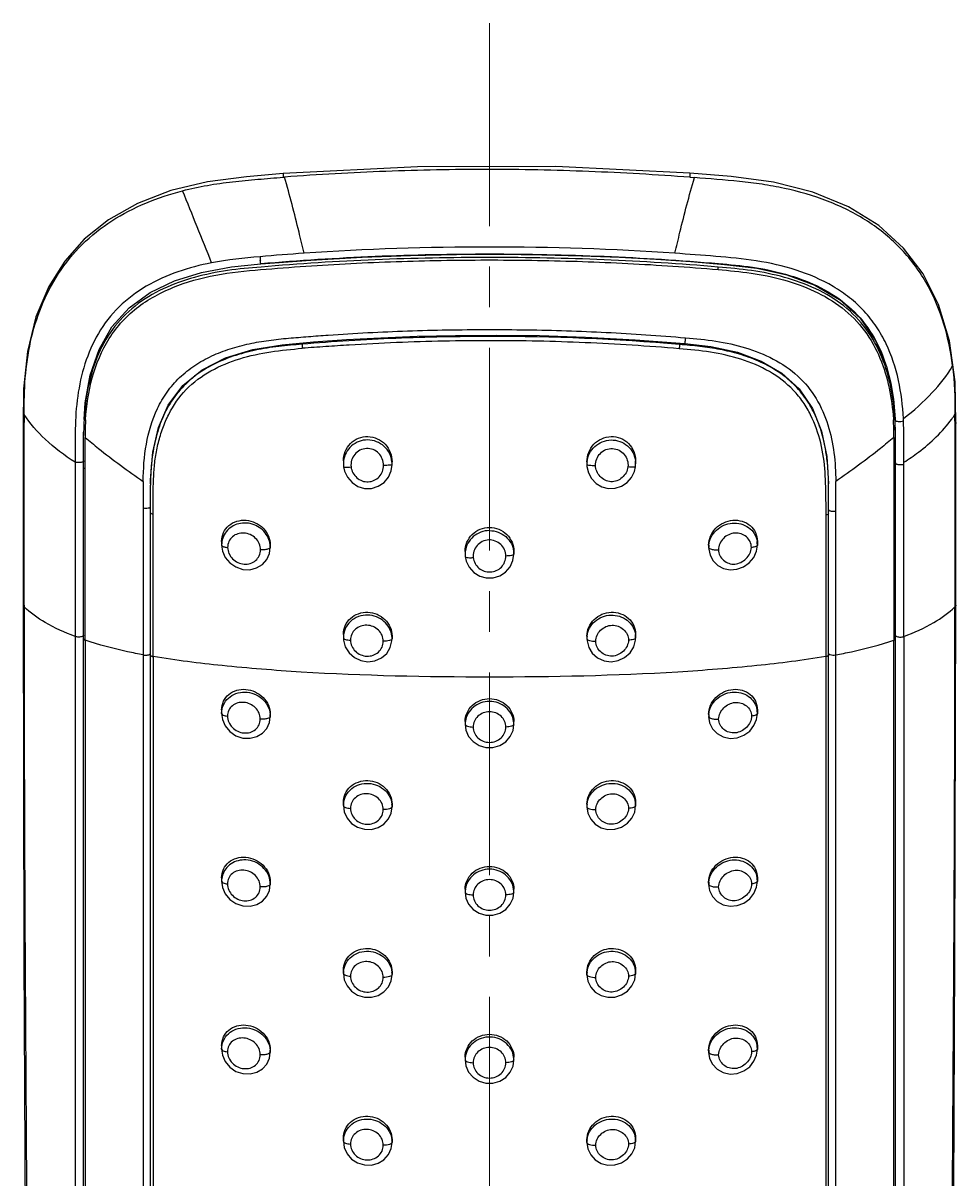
# Model space of a CAD drawing. Extents: x 0 to 1128, y 0 to 827.
# Drawn here: x 433.5 to 491, y 525.4 to 596.6 of the extents above; entities that cross this region are included whole.
import ezdxf

# ---------------------------------------------------------------- set-up
doc = ezdxf.new("R2010")
doc.units = 0
doc.header["$LTSCALE"] = 10
doc.header["$MEASUREMENT"] = 0
doc.linetypes.add('CENTER', pattern=[2, 1.25, -0.25, 0.25, -0.25])
doc.layers.add('DEF_LAYER_ASSEM_MEMBER', color=7, linetype='CONTINUOUS')

msp = doc.modelspace()

# ---------------------------------------------------------------- linework, layer by layer
at = {"layer": 'DEF_LAYER_ASSEM_MEMBER', "color": 1, "linetype": 'CENTER', "lineweight": 5}
msp.add_line((462.26, 596.565), (462.26, 118.139), dxfattribs=at)
at = {"layer": 'DEF_LAYER_ASSEM_MEMBER', "color": 9, "linetype": 'Continuous'}
for p, q in [((449.557, 587.07), (449.634, 587.076)), ((433.594, 571.703), (433.594, 571.955)), ((487.136, 572.174), (487.139, 572.13)), ((490.933, 572.048), (490.932, 571.839)), ((437.349, 569.765), (437.349, 571.038)), ((487.172, 571.038), (487.172, 569.677)), ((437.349, 569.115), (437.349, 569.765)), ((487.172, 569.677), (487.172, 568.984)), ((436.736, 569.523), (436.737, 569.505)), ((436.737, 569.505), (436.737, 558.775)), ((437.349, 558.554), (437.349, 569.115)), ((487.172, 568.984), (487.172, 558.554)), ((487.785, 558.775), (487.784, 569.399)), ((487.785, 569.4), (487.785, 569.495)), ((440.935, 568.327), (440.935, 566.672)), ((483.586, 566.502), (483.586, 568.327)), ((433.592, 560.714), (433.592, 560.603)), ((490.929, 560.713), (490.929, 560.602)), ((436.737, 558.775), (436.737, 487.335)), ((487.784, 558.775), (487.784, 487.335)), ((441.55, 557.533), (441.55, 486.094)), ((482.971, 557.533), (482.971, 486.094))]:
    msp.add_line(p, q, dxfattribs=at)
at = {"layer": 'DEF_LAYER_ASSEM_MEMBER', "color": 7, "linetype": 'Continuous'}
for p, q in [((474.596, 587.065), (474.878, 587.044)), ((477.137, 587.111), (474.598, 587.32)), ((471.233, 577.057), (474.299, 576.823)), ((433.56, 574.029), (433.534, 571.82)), ((490.987, 571.951), (490.938, 574.463)), ((433.534, 571.82), (433.537, 568.56)), ((487.233, 572.135), (487.231, 572.178)), ((487.242, 572.179), (487.244, 572.136)), ((487.244, 572.136), (487.245, 572.114)), ((490.984, 568.633), (490.987, 571.951)), ((490.987, 571.951), (490.987, 571.951)), ((437.26, 486.993), (437.26, 571.371)), ((482.72, 571.427), (483.041, 569.873)), ((487.26, 571.371), (487.26, 571.607)), ((487.261, 487.084), (487.26, 571.155)), ((441.379, 568.43), (441.515, 570.126)), ((483.041, 569.873), (483.146, 568.18)), ((453.258, 569.399), (453.262, 569.301)), ((453.26, 569.593), (453.26, 569.415)), ((453.262, 569.301), (453.269, 569.232)), ((456.26, 569.37), (456.26, 569.536)), ((468.26, 569.536), (468.26, 569.377)), ((471.26, 569.593), (471.26, 569.412)), ((441.375, 568.18), (441.379, 568.43)), ((441.378, 568.195), (441.378, 568.376)), ((441.376, 568.136), (441.375, 568.091)), ((441.377, 568.18), (441.376, 568.136)), ((441.378, 486.165), (441.378, 568.09)), ((483.143, 557.626), (483.143, 568.09)), ((483.145, 568.136), (483.144, 568.18)), ((483.145, 568.091), (483.145, 568.136)), ((440.935, 566.672), (440.935, 486.201)), ((483.586, 557.64), (483.586, 566.502)), ((445.76, 564.636), (445.76, 564.425)), ((445.76, 564.402), (445.813, 564.04)), ((448.76, 564.394), (448.76, 564.26)), ((460.76, 564.02), (460.76, 563.849)), ((463.76, 564.02), (463.76, 563.849)), ((475.76, 564.394), (475.76, 564.262)), ((475.76, 564.262), (475.765, 564.152)), ((478.705, 564.031), (478.761, 564.401)), ((478.76, 564.636), (478.76, 564.425)), ((490.933, 538.988), (490.985, 560.714)), ((437.348, 558.554), (437.349, 487.115)), ((453.26, 558.899), (453.26, 558.708)), ((453.26, 558.704), (453.26, 558.703)), ((456.253, 558.497), (456.26, 558.638)), ((456.26, 558.794), (456.26, 558.638)), ((468.26, 558.794), (468.26, 558.638)), ((468.26, 558.638), (468.268, 558.499)), ((471.26, 558.899), (471.26, 558.708)), ((471.261, 558.704), (471.261, 558.703)), ((487.172, 487.115), (487.172, 558.554)), ((483.143, 486.137), (483.143, 557.626)), ((483.587, 486.201), (483.586, 557.64)), ((445.759, 554.033), (445.759, 554.033)), ((445.759, 554.033), (445.814, 553.651)), ((445.76, 554.247), (445.76, 554.033)), ((478.709, 553.66), (478.762, 554.033)), ((478.76, 554.247), (478.76, 554.033)), ((478.762, 554.033), (478.762, 554.033)), ((448.76, 553.979), (448.76, 553.852)), ((460.76, 553.538), (460.76, 553.365)), ((463.76, 553.358), (463.76, 553.538)), ((475.76, 553.979), (475.761, 553.846)), ((453.26, 548.544), (453.26, 548.354)), ((456.26, 548.44), (456.26, 548.284)), ((468.26, 548.44), (468.261, 548.278)), ((471.26, 548.544), (471.26, 548.354)), ((445.759, 543.693), (445.759, 543.693)), ((445.759, 543.693), (445.814, 543.311)), ((445.76, 543.907), (445.76, 543.693)), ((448.76, 543.639), (448.76, 543.512)), ((475.761, 543.503), (475.76, 543.639)), ((478.709, 543.32), (478.762, 543.693)), ((478.76, 543.907), (478.76, 543.693)), ((478.762, 543.693), (478.762, 543.693)), ((460.76, 543.199), (460.76, 543.025)), ((463.76, 543.018), (463.76, 543.199)), ((453.26, 538.204), (453.26, 538.014)), ((456.26, 538.1), (456.26, 537.944)), ((468.261, 537.937), (468.26, 538.1)), ((471.26, 538.204), (471.26, 538.014)), ((445.759, 533.353), (445.759, 533.353)), ((445.759, 533.353), (445.814, 532.971)), ((445.76, 533.568), (445.76, 533.353)), ((478.709, 532.98), (478.762, 533.353)), ((478.76, 533.568), (478.76, 533.353)), ((478.762, 533.353), (478.762, 533.353)), ((448.76, 533.299), (448.76, 533.172)), ((460.76, 532.859), (460.76, 532.686)), ((463.76, 532.678), (463.76, 532.859)), ((475.761, 533.163), (475.76, 533.299)), ((453.26, 527.864), (453.26, 527.674)), ((456.26, 527.76), (456.26, 527.604)), ((468.261, 527.597), (468.26, 527.76)), ((471.26, 527.864), (471.26, 527.674))]:
    msp.add_line(p, q, dxfattribs=at)
for points in [[(474.598, 587.32), (466.338, 587.726), (457.833, 587.716), (449.556, 587.292)], [(444.89, 586.786), (442.64, 586.245), (440.587, 585.458), (438.794, 584.448), (437.3, 583.251), (436.107, 581.904), (435.118, 580.336), (434.324, 578.465), (433.798, 576.338), (433.56, 574.029)], [(449.556, 587.292), (447.303, 587.103), (444.89, 586.786)], [(490.938, 574.463), (490.597, 576.989), (489.922, 579.223), (488.969, 581.11), (487.76, 582.702), (486.237, 584.086), (484.37, 585.248), (482.186, 586.148), (479.754, 586.761), (477.137, 587.111)], [(448.173, 581.733), (451.264, 581.968), (454.415, 582.146), (457.397, 582.257), (460.225, 582.313), (462.913, 582.323), (465.475, 582.295), (467.923, 582.232), (470.266, 582.138), (472.513, 582.016), (474.666, 581.868)], [(474.666, 581.868), (476.74, 581.699), (478.717, 581.467), (480.576, 581.058), (482.293, 580.424), (483.821, 579.537), (485.093, 578.377), (486.056, 576.98), (486.708, 575.408), (487.093, 573.709), (487.242, 572.179)], [(437.302, 572.134), (437.357, 573.174), (437.665, 574.882), (438.208, 576.455), (439.008, 577.849), (440.07, 579.028), (441.364, 579.971), (442.857, 580.691), (444.523, 581.21), (446.369, 581.549), (448.173, 581.733)], [(449.498, 576.752), (451.428, 576.923), (453.446, 577.067), (455.564, 577.185), (457.798, 577.273), (460.162, 577.327)], [(460.162, 577.327), (462.669, 577.341), (465.334, 577.309), (468.181, 577.22), (471.233, 577.057)], [(474.299, 576.823), (475.891, 576.639), (477.528, 576.282), (478.985, 575.743), (480.264, 575.003), (481.33, 574.033), (482.157, 572.827), (482.72, 571.427)], [(441.515, 570.126), (441.872, 571.657), (442.477, 573.034), (443.372, 574.231), (444.558, 575.21), (446.009, 575.949), (447.675, 576.458), (449.498, 576.752)], [(453.269, 569.232), (453.331, 568.957), (453.512, 568.584), (453.793, 568.261), (454.155, 568.02), (454.571, 567.896), (455.002, 567.902), (455.411, 568.027), (455.77, 568.265), (456.045, 568.6), (456.211, 568.991), (456.261, 569.37)], [(468.26, 569.377), (468.265, 569.252), (468.351, 568.862), (468.542, 568.499), (468.827, 568.201), (469.181, 567.995), (469.578, 567.894), (469.991, 567.905), (470.388, 568.033), (470.736, 568.265), (471.011, 568.578), (471.19, 568.95), (471.25, 569.234)], [(471.25, 569.234), (471.257, 569.302), (471.26, 569.412)], [(433.537, 568.56), (433.537, 564.713), (433.537, 560.714)], [(490.984, 560.714), (490.984, 564.742), (490.984, 568.633)], [(445.813, 564.04), (445.983, 563.651), (446.265, 563.309), (446.636, 563.056), (447.058, 562.911), (447.496, 562.889), (447.912, 562.995), (448.27, 563.211), (448.542, 563.516), (448.708, 563.883), (448.76, 564.26)], [(475.765, 564.152), (475.847, 563.777), (476.037, 563.434), (476.323, 563.155), (476.68, 562.967), (477.081, 562.884), (477.501, 562.919), (477.906, 563.067), (478.264, 563.317), (478.538, 563.65), (478.705, 564.031)], [(460.76, 563.849), (460.763, 563.746), (460.767, 563.704)], [(460.767, 563.704), (460.827, 563.418), (461.01, 563.037), (461.295, 562.718), (461.657, 562.496), (462.064, 562.385), (462.484, 562.389), (462.89, 562.508), (463.251, 562.74), (463.532, 563.067), (463.706, 563.451), (463.76, 563.849)], [(433.536, 560.714), (433.588, 538.984), (433.709, 514.934), (433.791, 489.088)], [(453.26, 558.703), (453.269, 558.549), (453.379, 558.144), (453.607, 557.773), (453.937, 557.48), (454.335, 557.294), (454.767, 557.222), (455.203, 557.276), (455.603, 557.454), (455.93, 557.736), (456.151, 558.097), (456.253, 558.497)], [(468.268, 558.499), (468.369, 558.098), (468.59, 557.737), (468.917, 557.454), (469.318, 557.276), (469.754, 557.222), (470.187, 557.294), (470.585, 557.48), (470.915, 557.773), (471.143, 558.145), (471.252, 558.551), (471.261, 558.703)], [(445.814, 553.651), (445.985, 553.264), (446.266, 552.919), (446.64, 552.663), (447.07, 552.52), (447.51, 552.502), (447.921, 552.605), (448.274, 552.815), (448.541, 553.113), (448.705, 553.466), (448.761, 553.845)], [(460.76, 553.365), (460.81, 553), (460.976, 552.621), (461.253, 552.296), (461.619, 552.063), (462.038, 551.939), (462.475, 551.938), (462.895, 552.06), (463.262, 552.291), (463.541, 552.614), (463.709, 552.991), (463.761, 553.358)], [(475.76, 553.846), (475.818, 553.459), (475.992, 553.094), (476.277, 552.791), (476.65, 552.585), (477.076, 552.496), (477.517, 552.533), (477.932, 552.689), (478.286, 552.949), (478.548, 553.285), (478.709, 553.66)], [(453.259, 548.354), (453.316, 547.965), (453.489, 547.585), (453.769, 547.258), (454.135, 547.022), (454.552, 546.895), (454.984, 546.886), (455.398, 546.998), (455.76, 547.219), (456.037, 547.531), (456.206, 547.899), (456.26, 548.284)], [(468.26, 548.278), (468.32, 547.884), (468.495, 547.516), (468.774, 547.209), (469.138, 546.992), (469.554, 546.884), (469.986, 546.898), (470.399, 547.029), (470.758, 547.264), (471.032, 547.584), (471.203, 547.96), (471.262, 548.354)], [(445.814, 543.311), (445.985, 542.924), (446.266, 542.579), (446.64, 542.323), (447.07, 542.18), (447.51, 542.162), (447.921, 542.265), (448.274, 542.475), (448.541, 542.773), (448.705, 543.127), (448.761, 543.506)], [(475.76, 543.503), (475.818, 543.119), (475.992, 542.754), (476.277, 542.451), (476.65, 542.246), (477.076, 542.156), (477.517, 542.193), (477.932, 542.349), (478.286, 542.609), (478.548, 542.945), (478.709, 543.32)], [(460.76, 543.025), (460.81, 542.661), (460.976, 542.281), (461.253, 541.956), (461.619, 541.723), (462.038, 541.599), (462.475, 541.598), (462.895, 541.72), (463.262, 541.951), (463.541, 542.274), (463.709, 542.651), (463.761, 543.018)], [(490.73, 489.088), (490.812, 514.941), (490.933, 538.988)], [(453.259, 538.014), (453.316, 537.625), (453.489, 537.245), (453.769, 536.918), (454.135, 536.683), (454.552, 536.555), (454.984, 536.546), (455.398, 536.658), (455.76, 536.879), (456.037, 537.191), (456.206, 537.559), (456.26, 537.944)], [(468.26, 537.937), (468.32, 537.544), (468.495, 537.176), (468.774, 536.869), (469.138, 536.652), (469.554, 536.544), (469.986, 536.558), (470.399, 536.689), (470.758, 536.924), (471.032, 537.245), (471.203, 537.62), (471.262, 538.014)], [(445.814, 532.971), (445.985, 532.584), (446.266, 532.239), (446.64, 531.983), (447.07, 531.84), (447.51, 531.822), (447.921, 531.925), (448.274, 532.135), (448.541, 532.433), (448.705, 532.787), (448.761, 533.166)], [(460.76, 532.686), (460.81, 532.321), (460.976, 531.941), (461.253, 531.616), (461.619, 531.383), (462.038, 531.259), (462.475, 531.258), (462.895, 531.38), (463.262, 531.612), (463.541, 531.935), (463.709, 532.311), (463.761, 532.678)], [(475.76, 533.163), (475.818, 532.779), (475.992, 532.415), (476.277, 532.111), (476.65, 531.906), (477.076, 531.816), (477.517, 531.854), (477.932, 532.009), (478.286, 532.269), (478.548, 532.605), (478.709, 532.98)], [(453.259, 527.674), (453.316, 527.285), (453.489, 526.905), (453.769, 526.578), (454.135, 526.343), (454.552, 526.215), (454.984, 526.206), (455.398, 526.319), (455.76, 526.539), (456.037, 526.851), (456.206, 527.219), (456.26, 527.604)], [(468.26, 527.597), (468.32, 527.204), (468.495, 526.836), (468.774, 526.529), (469.138, 526.313), (469.554, 526.204), (469.986, 526.218), (470.399, 526.349), (470.758, 526.584), (471.032, 526.905), (471.203, 527.28), (471.262, 527.674)]]:
    msp.add_lwpolyline(points, dxfattribs=at)
at = {"layer": 'DEF_LAYER_ASSEM_MEMBER', "color": 9, "linetype": 'Continuous'}
for centre, radius, start, end in [((-407.111, 241.311), 917.752, 21.777258, 22.076132), ((463.437, 401.487), 181.336, 93.98282, 94.84303), ((456.943, 582.778), 8.836, 183.9121, 185.34989), ((556.604, 572.202), 123.01, 179.88173, 180.11524), ((453.956, 571.073), 16.607, 176.36033, 178.99898), ((470.258, 571.061), 16.915, 0.30238, 3.62271), ((485.088, 576.249), 6.964, 324.13393, 327.07647), ((381.825, 572.2), 109.108, 359.91995, 0.13847), ((-4181.812, 567.388), 4615.408, 359.917145, 0.053553), ((455.32, 571.042), 17.972, 178.97487, 179.66133), ((455.815, 571.038), 18.467, 179.65982, 180.00053), ((468.621, 571.038), 18.551, 359.99993, 0.34581), ((454.72, 569.415), 1.459, 173.04555, 179.98917), ((454.774, 569.377), 1.486, 0.00777, 6.10006), ((469.732, 569.377), 1.472, 173.8619, 179.98717), ((469.8, 569.415), 1.461, 0.01149, 6.94176), ((462.16, 563.849), 1.399, 173.00431, 179.98829), ((462.362, 563.849), 1.399, 0.0122, 6.9968), ((477.119, 564.261), 1.359, 174.51395, 179.98377), ((477.432, 564.425), 1.329, 0.00639, 9.0561), ((454.911, 558.638), 1.349, 0.01678, 6.58626), ((469.608, 558.638), 1.348, 173.43747, 179.98217), ((469.924, 558.708), 1.337, 0.01408, 8.10911), ((477.454, 554.033), 1.307, 0.00543, 9.35968), ((447.426, 553.852), 1.335, 0.0173, 5.37379), ((462.088, 553.365), 1.327, 172.57023, 179.98452), ((462.433, 553.365), 1.327, 0.01528, 7.43082), ((477.092, 553.852), 1.331, 174.6161, 179.9833), ((454.93, 548.283), 1.33, 0.01786, 6.65614), ((469.589, 548.283), 1.329, 173.33994, 179.98175), ((469.941, 548.354), 1.319, 0.01452, 8.22084), ((447.424, 543.512), 1.336, 0.01617, 5.37905), ((477.092, 543.512), 1.331, 174.6161, 179.9833), ((477.454, 543.693), 1.307, 0.00543, 9.35968), ((462.088, 543.025), 1.327, 172.57023, 179.98452), ((462.433, 543.025), 1.327, 0.01528, 7.43082), ((454.93, 537.943), 1.33, 0.01786, 6.65614), ((469.589, 537.943), 1.329, 173.33994, 179.98175), ((469.941, 538.014), 1.319, 0.01452, 8.22084), ((477.454, 533.353), 1.307, 0.00543, 9.35968), ((447.426, 533.172), 1.335, 0.0173, 5.37379), ((462.434, 532.685), 1.326, 0.01713, 7.42141), ((477.092, 533.172), 1.331, 174.6161, 179.9833), ((454.93, 527.604), 1.33, 0.01786, 6.65614), ((469.589, 527.604), 1.329, 173.33994, 179.98175), ((469.941, 527.674), 1.319, 0.01452, 8.22084)]:
    msp.add_arc(centre, radius, start, end, dxfattribs=at)
at = {"layer": 'DEF_LAYER_ASSEM_MEMBER', "color": 7, "linetype": 'Continuous'}
for centre, radius, start, end in [((462.487, 441.976), 135.279, 85.13403, 90.09586), ((465.197, 473.502), 103.636, 84.96637, 85.14854), ((454.225, 571.179), 16.964, 176.77272, 179.3557), ((475.775, 569.389), 7.209, 22.6291, 23.21251), ((469.966, 571.168), 17.295, 359.95746, 3.20389), ((466.52, 571.243), 20.743, 1.72998, 2.40645), ((460.693, 571.078), 26.573, 0.631, 1.70532), ((455.631, 571.155), 18.37, 179.33186, 180.00211), ((450.701, 568.729), 9.273, 164.30309, 164.70379), ((473.286, 568.598), 9.823, 13.06032, 14.08426), ((472.801, 568.491), 10.319, 8.67305, 13.03182), ((453.214, 568.295), 11.826, 172.67057, 175.11493), ((452.275, 568.41), 10.88, 171.36462, 172.64123), ((472.129, 568.385), 11, 6.45946, 8.693), ((470.577, 568.221), 12.56, 3.45437, 6.40631), ((447.106, 564.425), 1.345, 180.00001, 180.962), ((447.35, 564.256), 1.411, 5.49184, 15.70722), ((447.396, 564.261), 1.364, 0.01645, 5.47341), ((477.414, 564.425), 1.347, 359.03615, 359.99973)]:
    msp.add_arc(centre, radius, start, end, dxfattribs=at)
for points, start_tangent, end_tangent in [([(474.611, 587.064), (468.371, 587.423), (462.122, 587.55), (455.873, 587.431), (449.634, 587.076)], (-0.997008, 0.077297), (-0.99702, -0.077146)), ([(490.783, 575.445), (490.247, 578.022), (489.219, 580.46), (487.637, 582.621), (485.544, 584.354), (483.085, 585.595), (480.421, 586.384), (479.049, 586.633), (477.662, 586.805), (474.878, 587.044)], (-0.121758, 0.99256), (-0.997028, 0.077046)), ([(433.594, 572.456), (433.669, 574.708), (433.996, 576.942), (434.662, 579.109), (435.718, 581.133), (437.174, 582.924), (439.001, 584.384), (441.096, 585.48), (443.356, 586.237)], (0.001586, 0.999999), (0.967972, 0.251058)), ([(445.144, 581.796), (443.066, 581.241), (441.122, 580.356), (439.444, 579.081), (438.168, 577.444), (437.342, 575.568), (436.896, 573.58), (436.743, 571.554), (436.736, 569.523)], (-0.981517, -0.191375), (-0.004613, -0.999989)), ([(448.175, 581.752), (455.216, 582.201), (462.271, 582.343), (469.326, 582.199), (476.367, 581.751)], (0.996414, 0.084616), (0.996375, -0.085074)), ([(476.349, 581.536), (469.316, 581.984), (462.269, 582.126), (455.223, 581.985), (448.19, 581.538)], (-0.996384, 0.084966), (-0.996421, -0.084531)), ([(448.19, 581.538), (446.125, 581.319), (444.097, 580.9), (442.162, 580.194), (440.426, 579.128), (439.036, 577.684), (438.083, 575.953), (437.529, 574.072), (437.288, 572.134)], (-0.996421, -0.084531), (-0.056753, -0.998388)), ([(487.231, 572.178), (486.984, 574.109), (486.428, 575.98), (485.471, 577.701), (484.084, 579.137), (482.353, 580.196), (480.426, 580.9), (478.405, 581.317), (476.349, 581.536)], (-0.059413, 0.998233), (-0.996384, 0.084966)), ([(476.367, 581.751), (478.45, 581.527), (480.494, 581.097), (482.44, 580.371), (484.178, 579.278), (485.556, 577.8), (486.489, 576.041), (487.021, 574.137), (487.242, 572.179)], (0.996375, -0.085074), (0.04607, -0.998938)), ([(440.935, 568.327), (441.126, 570.619), (441.813, 572.823), (442.402, 573.831), (443.172, 574.723), (444.102, 575.47), (445.154, 576.056), (446.285, 576.496), (447.462, 576.811), (448.666, 577.021), (449.882, 577.152), (451.102, 577.253), (452.323, 577.345), (454.767, 577.496), (457.213, 577.601), (459.661, 577.664), (464.559, 577.669), (469.454, 577.511), (474.339, 577.178)], (0, 1), (0.996348, -0.08538)), ([(462.26, 577.255), (456.482, 577.14), (450.714, 576.78)], (-1, 0.000051), (-0.996536, -0.083164)), ([(473.946, 576.503), (468.147, 576.875), (462.338, 577), (456.529, 576.883), (453.627, 576.729), (452.178, 576.634), (450.729, 576.532)], (-0.99646, 0.084074), (-0.996973, -0.077755)), ([(474.339, 577.178), (476.2, 576.971), (478.022, 576.563), (479.742, 575.87), (481.243, 574.823), (482.381, 573.431), (483.104, 571.81), (483.478, 570.085), (483.586, 568.327)], (0.996348, -0.08538), (0, -1)), ([(441.539, 567.065), (441.59, 568.903), (441.688, 569.818), (441.866, 570.722), (442.134, 571.607), (442.499, 572.461), (443.581, 573.988), (445.1, 575.139), (446.884, 575.885), (448.786, 576.311), (450.729, 576.531)], (0.008922, 0.99996), (0.996097, 0.088262)), ([(450.714, 576.78), (449.276, 576.643), (447.85, 576.414), (446.461, 576.036), (445.144, 575.475), (443.959, 574.696), (442.981, 573.695), (442.252, 572.521), (441.774, 571.238)], (-0.9965, -0.083595), (-0.270553, -0.962705)), ([(482.982, 567.083), (482.931, 568.9), (482.661, 570.701), (482.041, 572.421), (481.573, 573.218), (480.984, 573.939), (479.499, 575.096), (477.744, 575.855), (475.867, 576.289), (473.946, 576.503)], (-0.015909, 0.999873), (-0.99638, 0.085008)), ([(482.4, 572.23), (481.84, 573.278), (481.089, 574.214), (480.163, 574.998), (479.101, 575.613), (477.954, 576.072), (476.755, 576.396), (475.529, 576.607), (474.29, 576.739)], (-0.394152, 0.919045), (-0.996118, 0.088026)), ([(482.814, 570.989), (482.429, 572.163)], (-0.243378, 0.969931), (-0.384774, 0.923011)), ([(487.785, 569.495), (487.786, 570.135), (487.761, 572.063)], (-0.000495, 1), (-0.039911, 0.999203)), ([(441.756, 571.176), (441.518, 570.044)], (-0.263814, -0.964574), (-0.150204, -0.988655)), ([(453.26, 569.593), (453.374, 570.169), (453.698, 570.659), (454.189, 570.985), (454.771, 571.09), (455.348, 570.958), (455.831, 570.614), (456.149, 570.115), (456.26, 569.536)], (0, 1), (0, -1)), ([(468.26, 569.536), (468.372, 570.115), (468.691, 570.614), (469.173, 570.958), (469.75, 571.09), (470.332, 570.985), (470.823, 570.659), (471.147, 570.169), (471.26, 569.593)], (0, 1), (0, -1)), ([(441.431, 569.302), (441.377, 568.18)], (-0.085721, -0.996319), (-0.016073, -0.999871)), ([(483.144, 568.18), (483.115, 568.978)], (-0.01562, 0.999878), (-0.061319, 0.998118)), ([(441.541, 566.312), (441.539, 567.065)], (0.001578, 0.999999), (-0.004559, 0.99999)), ([(482.982, 567.069), (482.979, 566.261)], (-0.003973, -0.999992), (0.001578, -0.999999)), ([(445.76, 564.636), (445.878, 565.177), (446.208, 565.611), (446.695, 565.875), (447.265, 565.936), (447.833, 565.786), (448.317, 565.443), (448.644, 564.956), (448.76, 564.394)], (0, 1), (0, -1)), ([(448.708, 564.638), (448.508, 565.067), (448.18, 565.418), (447.286, 565.761), (446.811, 565.72), (446.38, 565.538), (446.04, 565.232), (445.826, 564.834)], (-0.27053, 0.962712), (-0.312698, -0.949853)), ([(460.76, 564.02), (460.874, 564.581), (461.198, 565.058), (461.685, 565.378), (462.26, 565.491), (462.836, 565.378), (463.323, 565.058), (463.647, 564.581), (463.76, 564.02)], (0, 1), (0, -1)), ([(475.76, 564.394), (475.877, 564.956), (476.204, 565.443), (476.688, 565.786), (477.256, 565.936), (477.826, 565.875), (478.313, 565.611), (478.643, 565.177), (478.76, 564.636)], (0, 1), (0, -1)), ([(445.826, 564.834), (445.76, 564.425)], (-0.312698, -0.949853), (0, -1)), ([(476.365, 564.115), (476.451, 563.755), (476.677, 563.467), (476.998, 563.284), (477.373, 563.235), (477.746, 563.343), (478.065, 563.573), (478.296, 563.889), (478.39, 564.259)], (-0.000933, -1), (0.022867, 0.999739)), ([(453.26, 558.899), (453.375, 559.44), (453.702, 559.89), (454.188, 560.18), (454.762, 560.268), (455.334, 560.14), (455.82, 559.816), (456.146, 559.344), (456.26, 558.794)], (0, 1), (0, -1)), ([(468.26, 558.794), (468.375, 559.344), (468.7, 559.816), (469.186, 560.14), (469.758, 560.268), (470.332, 560.18), (470.819, 559.89), (471.146, 559.441), (471.26, 558.899)], (0, 1), (0, -1)), ([(437.171, 558.77), (436.951, 558.741), (436.737, 558.775)], (-0.947844, -0.318733), (-0.934461, 0.356067)), ([(437.26, 558.843), (437.255, 558.823), (437.171, 558.77)], (-0.00679, -0.999977), (-0.947844, -0.318733)), ([(470.82, 558.548), (470.733, 558.185), (470.507, 557.876), (470.187, 557.656), (469.809, 557.562), (469.43, 557.627), (469.109, 557.826), (468.887, 558.123), (468.804, 558.482)], (-0.011014, -0.999939), (-0.012835, 0.999918)), ([(487.261, 558.843), (487.267, 558.823), (487.35, 558.77)], (0.009662, -0.999953), (0.947716, -0.319115)), ([(487.35, 558.77), (487.57, 558.741), (487.785, 558.775)], (0.947716, -0.319115), (0.933787, 0.35783)), ([(441.378, 557.626), (441.399, 557.588)], (0, -1), (0.753765, -0.657144)), ([(441.399, 557.588), (441.41, 557.58), (441.458, 557.556)], (0.753765, -0.657144), (0.938681, -0.344788)), ([(483.122, 557.588), (483.111, 557.58), (483.063, 557.556)], (-0.753016, -0.658003), (-0.938849, -0.34433)), ([(483.143, 557.626), (483.122, 557.588)], (-0.000008, -1), (-0.753016, -0.658003)), ([(441.458, 557.556), (441.479, 557.549), (441.55, 557.533)], (0.938681, -0.344788), (0.987306, -0.158833)), ([(483.063, 557.556), (483.042, 557.549), (482.971, 557.533)], (-0.938849, -0.34433), (-0.987282, -0.158976)), ([(445.76, 554.247), (445.878, 554.782), (446.207, 555.206), (446.691, 555.459), (447.255, 555.513), (447.823, 555.361), (448.311, 555.02), (448.643, 554.536), (448.76, 553.979)], (0, 1), (0, -1)), ([(475.76, 553.979), (475.878, 554.536), (476.21, 555.02), (476.698, 555.361), (477.266, 555.513), (477.83, 555.459), (478.314, 555.206), (478.643, 554.782), (478.76, 554.247)], (0, 1), (0, -1)), ([(460.76, 553.538), (460.875, 554.077), (461.2, 554.533), (461.686, 554.837), (462.26, 554.944), (462.835, 554.837), (463.321, 554.533), (463.646, 554.077), (463.76, 553.538)], (0, 1), (0, -1)), ([(476.376, 553.686), (476.461, 554.056), (476.691, 554.374), (477.014, 554.604), (477.39, 554.713), (477.765, 554.67), (478.086, 554.498), (478.315, 554.223), (478.403, 553.87)], (-0.006402, 0.99998), (0.002112, -0.999998)), ([(478.403, 553.87), (478.087, 553.177), (477.766, 552.943), (477.391, 552.833), (477.014, 552.874), (476.69, 553.049), (476.462, 553.33), (476.376, 553.686)], (-0.003021, -0.999995), (0.004784, 0.999989)), ([(453.26, 548.544), (453.375, 549.08), (453.701, 549.524), (454.187, 549.809), (454.759, 549.896), (455.332, 549.77), (455.819, 549.451), (456.146, 548.984), (456.26, 548.44)], (0, 1), (0, -1)), ([(468.26, 548.44), (468.375, 548.984), (468.701, 549.451), (469.189, 549.77), (469.762, 549.896), (470.334, 549.809), (470.82, 549.524), (471.146, 549.08), (471.26, 548.544)], (0, 1), (0, -1)), ([(468.803, 548.114), (468.886, 548.474), (469.111, 548.78), (469.432, 548.996), (469.811, 549.087), (470.51, 548.827), (470.735, 548.538), (470.821, 548.185)], (-0.001034, 0.999999), (0.005815, -0.999983)), ([(470.821, 548.185), (470.735, 547.824), (470.511, 547.516), (469.811, 547.206), (469.432, 547.27), (469.11, 547.465), (468.887, 547.759), (468.803, 548.114)], (-0.006849, -0.999977), (-0.000313, 1)), ([(445.76, 543.907), (445.878, 544.442), (446.207, 544.866), (446.691, 545.119), (447.255, 545.173), (447.823, 545.021), (448.311, 544.68), (448.643, 544.196), (448.76, 543.639)], (0, 1), (0, -1)), ([(475.76, 543.639), (475.878, 544.196), (476.21, 544.68), (476.698, 545.021), (477.266, 545.173), (477.83, 545.119), (478.314, 544.866), (478.643, 544.442), (478.76, 543.907)], (0, 1), (0, -1)), ([(460.76, 543.199), (460.875, 543.737), (461.2, 544.193), (461.686, 544.497), (462.26, 544.604), (462.835, 544.497), (463.321, 544.193), (463.646, 543.737), (463.76, 543.199)], (0, 1), (0, -1)), ([(476.376, 543.346), (476.461, 543.716), (476.691, 544.035), (477.014, 544.264), (477.39, 544.373), (477.765, 544.33), (478.086, 544.158), (478.315, 543.883), (478.403, 543.53)], (-0.006402, 0.99998), (0.002112, -0.999998)), ([(478.403, 543.53), (478.087, 542.837), (477.766, 542.603), (477.391, 542.493), (477.014, 542.534), (476.69, 542.709), (476.462, 542.99), (476.376, 543.346)], (-0.003021, -0.999995), (0.004784, 0.999989)), ([(453.26, 538.204), (453.375, 538.74), (453.701, 539.184), (454.187, 539.469), (454.759, 539.556), (455.332, 539.43), (455.819, 539.111), (456.146, 538.644), (456.26, 538.1)], (0, 1), (0, -1)), ([(468.26, 538.1), (468.375, 538.644), (468.701, 539.111), (469.189, 539.43), (469.762, 539.556), (470.334, 539.469), (470.82, 539.184), (471.146, 538.74), (471.26, 538.204)], (0, 1), (0, -1)), ([(468.803, 537.774), (468.886, 538.134), (469.111, 538.44), (469.432, 538.656), (469.811, 538.747), (470.51, 538.488), (470.735, 538.198), (470.821, 537.845)], (-0.001034, 0.999999), (0.005815, -0.999983)), ([(470.821, 537.845), (470.735, 537.484), (470.511, 537.176), (469.811, 536.866), (469.432, 536.93), (469.11, 537.126), (468.887, 537.419), (468.803, 537.774)], (-0.006849, -0.999977), (-0.000313, 1)), ([(445.76, 533.568), (445.878, 534.102), (446.207, 534.526), (446.691, 534.779), (447.255, 534.833), (447.823, 534.681), (448.311, 534.341), (448.643, 533.856), (448.76, 533.299)], (0, 1), (0, -1)), ([(475.76, 533.299), (475.878, 533.856), (476.21, 534.341), (476.698, 534.681), (477.266, 534.833), (477.83, 534.779), (478.314, 534.526), (478.643, 534.102), (478.76, 533.568)], (0, 1), (0, -1)), ([(460.76, 532.859), (460.875, 533.398), (461.2, 533.853), (461.686, 534.157), (462.26, 534.264), (462.835, 534.158), (463.321, 533.853), (463.646, 533.398), (463.76, 532.859)], (0, 1), (0, -1)), ([(476.376, 533.006), (476.461, 533.376), (476.691, 533.695), (477.014, 533.924), (477.39, 534.033), (477.765, 533.99), (478.086, 533.819), (478.315, 533.543), (478.403, 533.19)], (-0.006402, 0.99998), (0.002112, -0.999998)), ([(478.403, 533.19), (478.087, 532.497), (477.766, 532.264), (477.391, 532.153), (477.014, 532.194), (476.69, 532.369), (476.462, 532.65), (476.376, 533.006)], (-0.003021, -0.999995), (0.004784, 0.999989)), ([(453.26, 527.864), (453.375, 528.4), (453.701, 528.844), (454.187, 529.13), (454.759, 529.216), (455.332, 529.09), (455.819, 528.771), (456.146, 528.304), (456.26, 527.76)], (0, 1), (0, -1)), ([(468.26, 527.76), (468.375, 528.304), (468.701, 528.771), (469.189, 529.09), (469.762, 529.216), (470.334, 529.13), (470.82, 528.844), (471.146, 528.4), (471.26, 527.864)], (0, 1), (0, -1)), ([(468.803, 527.434), (468.886, 527.794), (469.111, 528.1), (469.432, 528.316), (469.811, 528.407), (470.51, 528.148), (470.735, 527.858), (470.821, 527.505)], (-0.001034, 0.999999), (0.005815, -0.999983)), ([(470.821, 527.505), (470.735, 527.144), (470.511, 526.836), (469.811, 526.526), (469.432, 526.59), (469.11, 526.786), (468.887, 527.079), (468.803, 527.434)], (-0.006849, -0.999977), (-0.000313, 1))]:
    msp.add_spline(points, degree=3, dxfattribs=dict(at, start_tangent=start_tangent, end_tangent=end_tangent))
at = {"layer": 'DEF_LAYER_ASSEM_MEMBER', "color": 9, "linetype": 'Continuous'}
for points, start_tangent, end_tangent in [([(443.356, 586.237), (444.884, 586.57), (446.435, 586.792), (447.995, 586.944), (449.557, 587.07)], (0.968034, 0.25082), (0.996959, 0.077928)), ([(449.556, 587.292), (449.554, 587.288), (449.553, 587.276), (449.552, 587.23), (449.554, 587.159), (449.557, 587.07)], (-0.996426, -0.084472), (0.045202, -0.998978)), ([(450.842, 582.385), (450.527, 583.695), (449.634, 587.076)], (-0.229151, 0.973391), (-0.277184, 0.960817)), ([(473.679, 582.385), (473.992, 583.685), (474.878, 587.044)], (0.229163, 0.973388), (0.276698, 0.960957)), ([(474.598, 587.32), (474.6, 587.315), (474.602, 587.301), (474.602, 587.278), (474.602, 587.247), (474.6, 587.166), (474.596, 587.065)], (0.997319, -0.073178), (-0.047142, -0.998888)), ([(473.679, 582.384), (462.26, 582.768), (450.842, 582.383)], (-0.997623, 0.06891), (-0.997613, -0.069047)), ([(437.382, 572.128), (437.797, 574.713), (438.838, 577.133), (439.653, 578.194), (440.655, 579.101), (443.066, 580.395), (445.745, 581.098), (448.511, 581.407), (451.289, 581.616), (454.07, 581.777), (459.64, 581.952), (465.213, 581.947), (470.782, 581.76), (476.341, 581.38)], (0.063943, 0.997954), (0.996363, -0.085207)), ([(448.127, 582.175), (445.144, 581.796)], (-0.996194, -0.087166), (-0.981129, -0.193354)), ([(448.173, 581.733), (448.171, 581.736), (448.169, 581.747), (448.166, 581.765), (448.163, 581.791), (448.154, 581.863), (448.145, 581.954)], (-0.997149, -0.075463), (-0.093019, 0.995664)), ([(487.755, 572.204), (487.45, 574.556), (486.688, 576.813), (486.092, 577.857), (485.34, 578.81), (484.443, 579.644), (483.423, 580.342), (481.142, 581.347), (478.696, 581.915), (476.192, 582.193), (473.679, 582.384)], (-0.048222, 0.998837), (-0.997693, 0.067882)), ([(476.341, 581.38), (476.344, 581.43), (476.349, 581.536)], (0.070714, 0.997497), (0.000998, 1)), ([(476.341, 581.38), (478.369, 581.162), (480.362, 580.749), (482.264, 580.056), (483.976, 579.017), (485.355, 577.609), (486.313, 575.919), (486.878, 574.076), (487.136, 572.174)], (0.996363, -0.085207), (0.066775, -0.997768)), ([(474.299, 576.823), (474.302, 576.83), (474.306, 576.853), (474.311, 576.891), (474.317, 576.941), (474.329, 577.062), (474.339, 577.178)], (0.996488, -0.083738), (0.082064, 0.996627)), ([(450.714, 576.78), (450.716, 576.74), (450.729, 576.531)], (0.006981, -0.999976), (0.079375, -0.996845)), ([(473.962, 576.767), (473.961, 576.724), (473.946, 576.503)], (-0.006688, -0.999978), (-0.082331, -0.996605)), ([(487.755, 572.205), (489.536, 573.799), (490.783, 575.445)], (0.794376, 0.607426), (0.504057, 0.86367)), ([(490.783, 575.445), (490.933, 572.464)], (0.121618, -0.992577), (0.001814, -0.999998)), ([(433.534, 571.82), (433.569, 571.73), (433.594, 571.703)], (0.001524, -0.999999), (0.726811, -0.686837)), ([(436.736, 569.506), (434.896, 570.926), (433.593, 572.457)], (-0.840002, 0.542583), (-0.54434, 0.838865)), ([(487.245, 572.114), (487.274, 572.072), (487.373, 572.036)], (0.047887, -0.998853), (0.978943, -0.204133)), ([(487.373, 572.036), (487.592, 572.027), (487.761, 572.063)], (0.978943, -0.204133), (0.929899, 0.367815)), ([(487.761, 572.063), (487.766, 572.101), (487.755, 572.204)], (0.189139, 0.98195), (-0.31762, 0.948218)), ([(487.785, 569.506), (488.68, 570.131), (490.731, 572.169)], (0.839989, 0.542604), (0.585584, 0.810612)), ([(490.932, 571.839), (490.929, 560.713)], (-0.001596, -0.999999), (-0.000178, -1)), ([(490.987, 571.951), (490.955, 571.865), (490.932, 571.839)], (-0.001499, -0.999999), (-0.708957, -0.705251)), ([(437.349, 571.038), (438.171, 570.365), (440.935, 568.327)], (0.765019, -0.644007), (0.824254, -0.56622)), ([(454.76, 570.883), (454.226, 570.79), (453.763, 570.516), (453.431, 570.098), (453.271, 569.592)], (-0.999962, 0.008699), (-0.121003, -0.992652)), ([(456.252, 569.535), (456.098, 570.054), (455.766, 570.486), (455.3, 570.776), (454.76, 570.883)], (-0.106205, 0.994344), (-0.999919, 0.012726)), ([(468.269, 569.534), (468.422, 570.05), (468.749, 570.482), (469.21, 570.773), (469.746, 570.883), (470.284, 570.795), (470.753, 570.522), (471.089, 570.102), (471.25, 569.591)], (0.106779, 0.994283), (0.120771, -0.99268)), ([(487.172, 571.038), (486.35, 570.365), (483.586, 568.327)], (-0.765019, -0.644007), (-0.824254, -0.56622)), ([(455.738, 569.312), (455.659, 569.716), (455.431, 570.06), (455.085, 570.288), (454.678, 570.357), (454.279, 570.251), (453.958, 569.994), (453.734, 569.221)], (-0.005543, 0.999985), (0.116871, -0.993147)), ([(468.783, 569.312), (468.863, 569.715), (469.09, 570.059), (469.433, 570.289), (469.84, 570.357), (470.238, 570.25), (470.557, 569.991), (470.748, 569.629), (470.786, 569.222)], (-0.003629, 0.999993), (-0.112823, -0.993615)), ([(437.26, 569.591), (437.217, 569.538), (437.153, 569.513), (437.066, 569.495), (436.871, 569.493), (436.736, 569.523)], (0.003082, -0.999995), (-0.932959, 0.359983)), ([(437.349, 569.115), (437.312, 569.131), (437.26, 569.188)], (-0.94657, 0.322499), (-0.004892, 0.999988)), ([(453.269, 569.232), (453.306, 569.212), (453.406, 569.203), (453.556, 569.206), (453.734, 569.221)], (0.129037, -0.99164), (0.993983, 0.109538)), ([(453.734, 569.221), (454.087, 568.559), (454.414, 568.361), (454.791, 568.305), (455.161, 568.396), (455.468, 568.618), (455.669, 568.939), (455.738, 569.312)], (0.114521, -0.993421), (0.021471, 0.999769)), ([(456.26, 569.377), (456.25, 569.364), (456.22, 569.352), (456.106, 569.33), (455.936, 569.316), (455.738, 569.312)], (0, -1), (-0.999982, 0.005918)), ([(468.26, 569.377), (468.271, 569.364), (468.301, 569.352), (468.415, 569.33), (468.585, 569.316), (468.783, 569.312)], (0, -1), (0.999982, 0.00592)), ([(470.786, 569.222), (470.67, 568.863), (470.432, 568.569), (470.109, 568.37), (469.736, 568.306), (469.072, 568.633), (468.783, 569.312)], (-0.120733, -0.992685), (-0.005968, 0.999982)), ([(471.25, 569.234), (471.213, 569.213), (471.113, 569.204), (470.964, 569.207), (470.786, 569.222)], (-0.115862, -0.993265), (-0.994046, 0.108958)), ([(487.172, 568.984), (487.209, 569), (487.26, 569.057)], (0.946125, 0.3238), (-0.001373, 0.999999)), ([(487.26, 569.468), (487.303, 569.415), (487.366, 569.39), (487.453, 569.372), (487.648, 569.37), (487.784, 569.399)], (-0.013443, -0.99991), (0.934626, 0.355633)), ([(441.378, 566.762), (441.344, 566.715), (441.231, 566.674), (440.935, 566.672)], (-0.00167, -0.999999), (-0.983414, 0.181374)), ([(441.378, 566.4), (441.425, 566.349), (441.541, 566.312)], (0.109382, -0.994), (0.984741, -0.174026)), ([(441.55, 557.533), (441.55, 559.728), (441.541, 566.312)], (-0.000042, 1), (-0.008053, 0.999968)), ([(482.978, 566.261), (482.971, 557.533)], (-0.006867, -0.999976), (-0.000048, -1)), ([(483.143, 566.348), (483.096, 566.297), (482.978, 566.261)], (-0.109047, -0.994037), (-0.985286, -0.170912)), ([(483.143, 566.592), (483.173, 566.547), (483.273, 566.508)], (0.004025, -0.999992), (0.973312, -0.229485)), ([(483.273, 566.508), (483.354, 566.494), (483.586, 566.502)], (0.973312, -0.229485), (0.983412, 0.181386)), ([(475.767, 564.391), (475.913, 564.896), (476.235, 565.325), (476.689, 565.625), (477.216, 565.759), (477.749, 565.711), (478.219, 565.486), (478.567, 565.111), (478.744, 564.634)], (0.095376, 0.995441), (0.157535, -0.987513)), ([(448.156, 564.115), (448.078, 564.494), (447.853, 564.821), (447.525, 565.05), (447.14, 565.147), (446.757, 565.101), (446.429, 564.921), (446.209, 564.625), (446.131, 564.259)], (0.000955, 1), (0.007442, -0.999972)), ([(462.26, 565.299), (461.727, 565.203), (461.264, 564.931), (460.93, 564.518), (460.771, 564.019)], (-1, -0.000609), (-0.121704, -0.992566)), ([(463.265, 563.732), (463.184, 564.119), (462.955, 564.446), (462.211, 564.72), (461.498, 564.375), (461.303, 564.029), (461.26, 563.636)], (-0.004574, 0.99999), (0.087858, -0.996133)), ([(462.26, 565.299), (462.794, 565.203), (463.257, 564.93), (463.59, 564.518), (463.75, 564.019)], (1, -0.000857), (0.121715, -0.992565)), ([(478.39, 564.259), (478.307, 564.622), (478.082, 564.912), (477.758, 565.097), (477.378, 565.147), (476.996, 565.047), (476.67, 564.817), (476.445, 564.492), (476.365, 564.115)], (0.023372, 0.999727), (-0.019336, -0.999813)), ([(445.76, 564.402), (445.767, 564.377), (445.86, 564.311)], (0.01394, -0.999903), (0.929882, -0.367859)), ([(445.86, 564.311), (445.886, 564.302), (445.979, 564.278)], (0.929882, -0.367859), (0.981554, -0.191183)), ([(445.979, 564.278), (446.015, 564.272), (446.131, 564.259)], (0.981554, -0.191183), (0.997681, -0.068059)), ([(446.131, 564.259), (446.215, 563.884), (446.44, 563.56), (446.767, 563.336), (447.146, 563.235), (447.526, 563.277), (447.853, 563.456), (448.076, 563.75), (448.156, 564.115)], (0.019853, -0.999803), (0.00505, 0.999987)), ([(448.645, 564.165), (448.424, 564.12), (448.156, 564.115)], (-0.940507, -0.339773), (-0.997957, 0.063883)), ([(448.76, 564.262), (448.753, 564.236), (448.645, 564.165)], (0, -1), (-0.940507, -0.339773)), ([(475.76, 564.262), (475.768, 564.236), (475.876, 564.165)], (0, -1), (0.940506, -0.339777)), ([(475.876, 564.165), (476.097, 564.12), (476.365, 564.115)], (0.940506, -0.339777), (0.997957, 0.063882)), ([(478.66, 564.311), (478.605, 564.293), (478.39, 564.259)], (-0.929832, -0.367985), (-0.997722, -0.067458)), ([(478.761, 564.401), (478.754, 564.377), (478.66, 564.311)], (-0.017978, -0.999838), (-0.929832, -0.367985)), ([(460.767, 563.704), (460.774, 563.688), (460.855, 563.648)], (0.104229, -0.994553), (0.970999, -0.239084)), ([(460.855, 563.648), (461.032, 563.628), (461.26, 563.636)], (0.970999, -0.239084), (0.995751, 0.092085)), ([(461.26, 563.636), (461.369, 563.28), (461.603, 562.987), (461.932, 562.801), (462.31, 562.748), (462.681, 562.837), (462.99, 563.054), (463.194, 563.367), (463.265, 563.732)], (0.115317, -0.993329), (0.004164, 0.999991)), ([(463.76, 563.849), (463.723, 563.804), (463.616, 563.766), (463.265, 563.732)], (0, -1), (-0.999998, -0.002093)), ([(433.536, 560.714), (433.568, 560.629), (433.591, 560.603)], (-0.00006, -1), (0.710864, -0.703329)), ([(436.737, 558.775), (434.897, 559.635), (433.591, 560.603)], (-0.934402, 0.356221), (-0.710881, 0.703312)), ([(433.591, 560.603), (433.744, 524.848), (433.922, 489.088)], (-0.00001, -1), (0.000769, -1)), ([(487.784, 558.775), (489.623, 559.635), (490.929, 560.603)], (0.934242, 0.35664), (0.711264, 0.702925)), ([(490.599, 489.087), (490.776, 524.848), (490.93, 560.602)], (0.00077, 1), (-0.00001, 1)), ([(490.984, 560.714), (490.952, 560.629), (490.93, 560.603)], (-0.000237, -1), (-0.710389, -0.703809)), ([(454.76, 560.092), (454.187, 559.997), (453.701, 559.701), (453.375, 559.249), (453.26, 558.708)], (-0.999724, 0.023508), (0, -1)), ([(456.252, 558.793), (456.095, 559.291), (455.761, 559.707), (455.296, 559.986), (454.76, 560.092)], (-0.114502, 0.993423), (-0.999728, 0.023311)), ([(468.269, 558.792), (468.424, 559.286), (468.752, 559.7), (469.741, 560.091), (470.74, 559.77), (471.079, 559.38), (471.247, 558.897)], (0.114071, 0.993473), (0.14099, -0.990011)), ([(455.717, 558.482), (455.64, 558.851), (455.421, 559.168), (454.709, 559.469), (453.997, 559.216), (453.778, 558.912), (453.701, 558.548)], (-0.002365, 0.999997), (-0.008777, -0.999961)), ([(468.804, 558.482), (468.883, 558.848), (469.105, 559.161), (469.427, 559.381), (469.809, 559.469), (470.19, 559.404), (470.512, 559.205), (470.736, 558.908), (470.82, 558.548)], (-0.010593, 0.999944), (0.003945, -0.999992)), ([(437.26, 558.627), (437.267, 558.607), (437.349, 558.554)], (0, -1), (0.94657, -0.322499)), ([(440.935, 557.64), (439.969, 557.836), (437.348, 558.554)], (-0.983155, 0.182771), (-0.946633, 0.322313)), ([(453.26, 558.703), (453.293, 558.648), (453.386, 558.599), (453.701, 558.548)], (0.003499, -0.999994), (0.999408, -0.03439)), ([(453.701, 558.548), (453.78, 558.18), (453.999, 557.863), (454.326, 557.648), (454.71, 557.562), (455.094, 557.62), (455.421, 557.816), (455.64, 558.118), (455.717, 558.482)], (0.016397, -0.999866), (0.008345, 0.999965)), ([(456.26, 558.638), (456.218, 558.575), (456.098, 558.522), (455.717, 558.482)], (-0.002317, -0.999997), (-0.99963, 0.027214)), ([(468.26, 558.638), (468.303, 558.575), (468.423, 558.522), (468.804, 558.482)], (0.00232, -0.999997), (0.99963, 0.02721)), ([(471.261, 558.703), (471.228, 558.647), (471.135, 558.599), (470.82, 558.548)], (-0.003567, -0.999994), (-0.999408, -0.034391)), ([(483.586, 557.64), (484.552, 557.836), (487.172, 558.554)], (0.983161, 0.182739), (0.946624, 0.32234)), ([(487.172, 558.554), (487.209, 558.57), (487.26, 558.627)], (0.94657, 0.322499), (0, 1)), ([(440.935, 557.64), (441.171, 557.633), (441.276, 557.654), (441.349, 557.687)], (0.983168, -0.182704), (0.809692, 0.586855)), ([(483.143, 557.73), (483.149, 557.71), (483.233, 557.657)], (0.000701, -1), (0.948489, -0.316809)), ([(483.233, 557.657), (483.401, 557.629), (483.586, 557.64)], (0.948489, -0.316809), (0.983168, 0.182701)), ([(482.971, 557.533), (478.732, 556.981), (473.868, 556.586), (462.258, 556.27), (450.654, 556.586), (445.789, 556.981), (441.55, 557.533)], (-0.987312, -0.158789), (-0.987312, 0.158791)), ([(445.76, 554.033), (445.87, 554.552), (446.179, 554.979), (446.643, 555.259), (447.193, 555.35), (447.753, 555.241), (448.244, 554.946), (448.596, 554.504), (448.755, 553.977)], (0, 1), (0.093403, -0.995628)), ([(448.145, 553.686), (448.064, 554.06), (447.839, 554.384), (447.51, 554.611), (447.13, 554.713), (446.75, 554.679), (446.424, 554.512), (446.201, 554.228), (446.118, 553.869)], (-0.005119, 0.999987), (-0.009536, -0.999955)), ([(462.26, 554.775), (461.729, 554.684), (461.266, 554.421), (460.933, 554.022), (460.772, 553.537)], (-1, 0.00002), (-0.129178, -0.991621)), ([(463.749, 553.537), (463.588, 554.022), (463.255, 554.421), (462.792, 554.684), (462.26, 554.775)], (-0.129199, 0.991619), (-1, 0.00002)), ([(475.766, 553.976), (475.912, 554.478), (476.235, 554.907), (476.689, 555.207), (477.215, 555.344), (477.746, 555.301), (478.216, 555.084), (478.564, 554.717), (478.743, 554.246)], (0.09359, 0.995611), (0.162807, -0.986658)), ([(445.759, 554.033), (445.858, 553.931), (445.974, 553.893), (446.118, 553.87)], (-0.000044, -1), (0.994976, -0.100112)), ([(463.266, 553.195), (463.189, 553.555), (462.971, 553.86), (462.644, 554.061), (462.26, 554.133), (461.877, 554.061), (461.55, 553.86), (461.332, 553.555), (461.254, 553.195)], (-0.008394, 0.999965), (-0.015147, -0.999885)), ([(478.762, 554.033), (478.663, 553.931), (478.547, 553.893), (478.403, 553.87)], (0.000061, -1), (-0.994976, -0.100112)), ([(446.118, 553.869), (446.424, 553.167), (446.75, 552.937), (447.13, 552.833), (447.51, 552.868), (447.839, 553.038), (448.064, 553.325), (448.145, 553.686)], (0.009606, -0.999954), (0.005166, 0.999987)), ([(448.642, 553.742), (448.417, 553.69), (448.145, 553.686)], (-0.927687, -0.37336), (-0.996727, 0.08084)), ([(448.76, 553.852), (448.753, 553.822), (448.642, 553.742)], (0, -1), (-0.927687, -0.37336)), ([(460.76, 553.365), (460.797, 553.301), (460.904, 553.245), (461.064, 553.208), (461.254, 553.195)], (0.000045, -1), (0.999992, -0.003959)), ([(463.76, 553.365), (463.723, 553.301), (463.616, 553.245), (463.456, 553.208), (463.266, 553.195)], (0, -1), (-0.999992, -0.003931)), ([(475.76, 553.852), (475.768, 553.822), (475.879, 553.742)], (0, -1), (0.927687, -0.37336)), ([(475.879, 553.742), (476.104, 553.69), (476.376, 553.686)], (0.927687, -0.37336), (0.996727, 0.08084)), ([(461.254, 553.195), (461.332, 552.834), (461.55, 552.528), (462.26, 552.252), (462.971, 552.528), (463.189, 552.834), (463.266, 553.195)], (0.015156, -0.999885), (0.008362, 0.999965)), ([(453.26, 548.354), (453.367, 548.872), (453.671, 549.311), (454.13, 549.61), (454.678, 549.726), (455.237, 549.642), (455.73, 549.371), (456.085, 548.95), (456.252, 548.438)], (0, 1), (0.115698, -0.993284)), ([(468.269, 548.438), (468.424, 548.928), (468.753, 549.338), (469.742, 549.725), (470.74, 549.408), (471.079, 549.021), (471.247, 548.542)], (0.115759, 0.993277), (0.14292, -0.989734)), ([(455.718, 548.114), (455.64, 548.478), (455.42, 548.79), (455.093, 549.002), (454.709, 549.087), (453.999, 548.84), (453.779, 548.543), (453.7, 548.184)], (-0.009948, 0.999951), (-0.013324, -0.999911)), ([(453.259, 548.354), (453.385, 548.241), (453.528, 548.203), (453.7, 548.185)], (0.000004, -1), (0.999166, -0.040834)), ([(471.262, 548.354), (471.136, 548.241), (470.993, 548.203), (470.821, 548.185)], (-0.000002, -1), (-0.999166, -0.040834)), ([(453.7, 548.184), (453.779, 547.82), (453.999, 547.506), (454.325, 547.291), (454.709, 547.206), (455.092, 547.264), (455.42, 547.456), (455.64, 547.754), (455.718, 548.114)], (0.013279, -0.999912), (0.009787, 0.999952)), ([(456.26, 548.284), (456.218, 548.215), (456.099, 548.158), (455.922, 548.122), (455.718, 548.114)], (0, -1), (-0.999567, 0.029429)), ([(468.26, 548.284), (468.303, 548.215), (468.422, 548.158), (468.599, 548.122), (468.803, 548.114)], (0, -1), (0.999567, 0.029429)), ([(447.26, 545.008), (446.778, 544.961), (446.346, 544.769), (446.01, 544.452), (445.809, 544.044)], (-0.998169, 0.060479), (-0.272468, -0.962165)), ([(448.755, 543.637), (448.604, 544.149), (448.27, 544.584), (447.801, 544.882), (447.26, 545.008)], (-0.093514, 0.995618), (-0.998168, 0.06051)), ([(475.766, 543.637), (475.912, 544.138), (476.235, 544.567), (476.689, 544.868), (477.215, 545.004), (477.746, 544.962), (478.216, 544.744), (478.564, 544.377), (478.743, 543.906)], (0.09359, 0.995611), (0.162807, -0.986658)), ([(445.809, 544.044), (445.76, 543.693)], (-0.272468, -0.962165), (0, -1)), ([(448.145, 543.346), (448.064, 543.72), (447.839, 544.044), (447.51, 544.271), (447.13, 544.373), (446.75, 544.339), (446.424, 544.172), (446.201, 543.888), (446.118, 543.53)], (-0.005119, 0.999987), (-0.009536, -0.999955)), ([(462.26, 544.435), (461.729, 544.344), (461.266, 544.081), (460.933, 543.682), (460.772, 543.197)], (-1, 0.00002), (-0.129178, -0.991621)), ([(463.749, 543.197), (463.588, 543.682), (463.255, 544.081), (462.792, 544.344), (462.26, 544.435)], (-0.129199, 0.991619), (-1, 0.00002)), ([(445.759, 543.693), (445.858, 543.591), (445.974, 543.553), (446.118, 543.53)], (-0.000044, -1), (0.994976, -0.100112)), ([(446.118, 543.53), (446.424, 542.827), (446.75, 542.597), (447.13, 542.493), (447.51, 542.528), (447.839, 542.698), (448.064, 542.985), (448.145, 543.346)], (0.009606, -0.999954), (0.005166, 0.999987)), ([(448.642, 543.402), (448.417, 543.35), (448.145, 543.346)], (-0.927687, -0.37336), (-0.996727, 0.08084)), ([(448.76, 543.512), (448.753, 543.482), (448.642, 543.402)], (0, -1), (-0.927687, -0.37336)), ([(463.266, 542.855), (463.189, 543.215), (462.971, 543.52), (462.644, 543.721), (462.26, 543.793), (461.877, 543.722), (461.55, 543.52), (461.332, 543.215), (461.254, 542.855)], (-0.008394, 0.999965), (-0.015147, -0.999885)), ([(475.76, 543.512), (475.768, 543.482), (475.879, 543.402)], (0, -1), (0.927687, -0.37336)), ([(475.879, 543.402), (476.104, 543.35), (476.376, 543.346)], (0.927687, -0.37336), (0.996727, 0.08084)), ([(478.762, 543.693), (478.663, 543.591), (478.547, 543.553), (478.403, 543.53)], (0.000061, -1), (-0.994976, -0.100112)), ([(460.76, 543.025), (460.797, 542.961), (460.904, 542.906), (461.064, 542.868), (461.254, 542.855)], (0.000045, -1), (0.999992, -0.003959)), ([(461.254, 542.855), (461.332, 542.494), (461.55, 542.188), (462.26, 541.912), (462.971, 542.188), (463.189, 542.494), (463.266, 542.855)], (0.015156, -0.999885), (0.008362, 0.999965)), ([(463.76, 543.025), (463.723, 542.961), (463.616, 542.906), (463.456, 542.868), (463.266, 542.855)], (0, -1), (-0.999992, -0.003931)), ([(453.26, 538.014), (453.367, 538.532), (453.671, 538.971), (454.13, 539.27), (454.678, 539.386), (455.237, 539.302), (455.73, 539.031), (456.085, 538.61), (456.252, 538.098)], (0, 1), (0.115698, -0.993284)), ([(468.269, 538.098), (468.424, 538.588), (468.753, 538.998), (469.742, 539.386), (470.74, 539.068), (471.079, 538.681), (471.247, 538.202)], (0.115759, 0.993277), (0.14292, -0.989734)), ([(455.718, 537.774), (455.64, 538.138), (455.42, 538.45), (455.093, 538.662), (454.709, 538.747), (453.999, 538.5), (453.779, 538.203), (453.7, 537.845)], (-0.009948, 0.999951), (-0.013324, -0.999911)), ([(453.259, 538.014), (453.385, 537.901), (453.528, 537.863), (453.7, 537.845)], (0.000004, -1), (0.999166, -0.040834)), ([(453.7, 537.845), (453.779, 537.48), (453.999, 537.166), (454.325, 536.951), (454.709, 536.866), (455.092, 536.924), (455.42, 537.116), (455.64, 537.414), (455.718, 537.774)], (0.013279, -0.999912), (0.009787, 0.999952)), ([(456.26, 537.944), (456.218, 537.875), (456.099, 537.818), (455.922, 537.782), (455.718, 537.774)], (0, -1), (-0.999567, 0.029429)), ([(468.26, 537.944), (468.303, 537.875), (468.422, 537.818), (468.599, 537.782), (468.803, 537.774)], (0, -1), (0.999567, 0.029429)), ([(471.262, 538.014), (471.136, 537.901), (470.993, 537.863), (470.821, 537.845)], (-0.000002, -1), (-0.999166, -0.040834)), ([(445.76, 533.353), (445.87, 533.872), (446.179, 534.3), (446.643, 534.579), (447.193, 534.67), (447.753, 534.561), (448.244, 534.266), (448.596, 533.824), (448.755, 533.297)], (0, 1), (0.093403, -0.995628)), ([(463.749, 532.856), (463.577, 533.36), (463.22, 533.769), (462.169, 534.093), (461.168, 533.652), (460.866, 533.205), (460.76, 532.686)], (-0.129004, 0.991644), (0, -1)), ([(475.766, 533.297), (475.912, 533.798), (476.235, 534.227), (476.689, 534.528), (477.215, 534.664), (477.746, 534.622), (478.216, 534.404), (478.564, 534.037), (478.743, 533.566)], (0.09359, 0.995611), (0.162807, -0.986658)), ([(445.759, 533.353), (445.858, 533.251), (445.974, 533.213), (446.118, 533.19)], (-0.000044, -1), (0.994976, -0.100112)), ([(448.145, 533.006), (448.064, 533.38), (447.839, 533.704), (447.51, 533.931), (447.13, 534.033), (446.75, 533.999), (446.424, 533.832), (446.201, 533.548), (446.118, 533.19)], (-0.005119, 0.999987), (-0.009536, -0.999955)), ([(463.266, 532.515), (463.189, 532.875), (462.971, 533.18), (462.644, 533.382), (462.26, 533.454), (461.877, 533.382), (461.55, 533.18), (461.332, 532.875), (461.254, 532.515)], (-0.008394, 0.999965), (-0.015147, -0.999885)), ([(478.762, 533.353), (478.663, 533.251), (478.547, 533.213), (478.403, 533.19)], (0.000061, -1), (-0.994976, -0.100112)), ([(446.118, 533.19), (446.424, 532.487), (446.75, 532.257), (447.13, 532.153), (447.51, 532.188), (447.839, 532.358), (448.064, 532.645), (448.145, 533.006)], (0.009606, -0.999954), (0.005166, 0.999987)), ([(448.642, 533.062), (448.417, 533.01), (448.145, 533.006)], (-0.927687, -0.37336), (-0.996727, 0.08084)), ([(448.76, 533.172), (448.753, 533.142), (448.642, 533.062)], (0, -1), (-0.927687, -0.37336)), ([(460.76, 532.686), (460.797, 532.621), (460.904, 532.566), (461.064, 532.529), (461.254, 532.515)], (0.000045, -1), (0.999992, -0.003959)), ([(463.76, 532.686), (463.723, 532.621), (463.616, 532.566), (463.456, 532.529), (463.266, 532.515)], (0, -1), (-0.999992, -0.003931)), ([(475.76, 533.172), (475.768, 533.142), (475.879, 533.062)], (0, -1), (0.927687, -0.37336)), ([(475.879, 533.062), (476.104, 533.01), (476.376, 533.006)], (0.927687, -0.37336), (0.996727, 0.08084)), ([(461.254, 532.515), (461.332, 532.154), (461.55, 531.848), (462.26, 531.572), (462.971, 531.848), (463.189, 532.154), (463.266, 532.515)], (0.015156, -0.999885), (0.008362, 0.999965)), ([(453.26, 527.674), (453.367, 528.192), (453.671, 528.631), (454.13, 528.93), (454.678, 529.046), (455.237, 528.962), (455.73, 528.691), (456.085, 528.27), (456.252, 527.758)], (0, 1), (0.115698, -0.993284)), ([(455.718, 527.434), (455.64, 527.798), (455.42, 528.11), (455.093, 528.323), (454.709, 528.407), (453.999, 528.16), (453.779, 527.863), (453.7, 527.505)], (-0.009948, 0.999951), (-0.013324, -0.999911)), ([(468.269, 527.758), (468.424, 528.248), (468.753, 528.659), (469.742, 529.046), (470.74, 528.728), (471.079, 528.341), (471.247, 527.862)], (0.115759, 0.993277), (0.14292, -0.989734)), ([(453.259, 527.674), (453.385, 527.561), (453.528, 527.523), (453.7, 527.505)], (0.000004, -1), (0.999166, -0.040834)), ([(471.262, 527.674), (471.136, 527.561), (470.993, 527.523), (470.821, 527.505)], (-0.000002, -1), (-0.999166, -0.040834)), ([(453.7, 527.505), (453.779, 527.14), (453.999, 526.826), (454.325, 526.612), (454.709, 526.526), (455.092, 526.584), (455.42, 526.776), (455.64, 527.074), (455.718, 527.434)], (0.013279, -0.999912), (0.009787, 0.999952)), ([(456.26, 527.604), (456.218, 527.535), (456.099, 527.478), (455.922, 527.443), (455.718, 527.434)], (0, -1), (-0.999567, 0.029429)), ([(468.26, 527.604), (468.303, 527.535), (468.422, 527.478), (468.599, 527.443), (468.803, 527.434)], (0, -1), (0.999567, 0.029429))]:
    msp.add_spline(points, degree=3, dxfattribs=dict(at, start_tangent=start_tangent, end_tangent=end_tangent))

doc.saveas('drawing.dxf')
